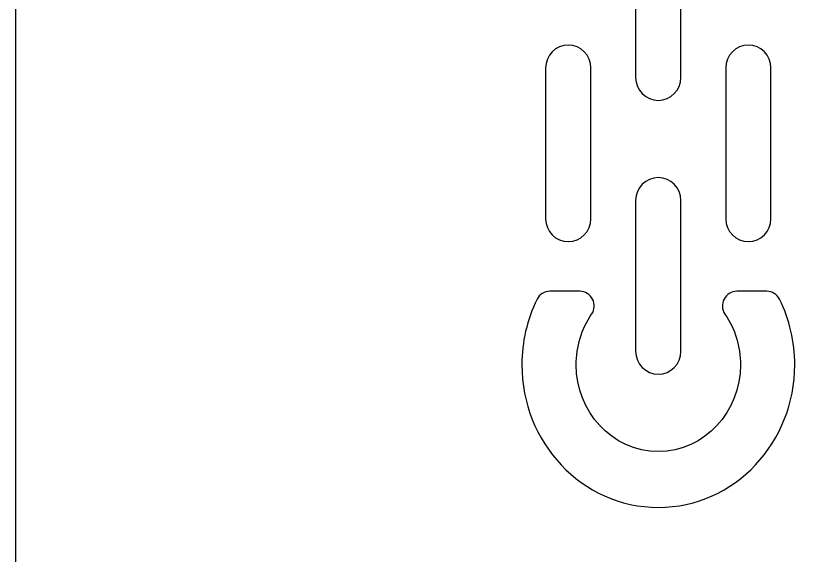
# Model space of a CAD drawing. Header units: millimetres. Extents: x -279 to 859, y -447 to 463.
# Drawn here: x 300 to 387.9, y 232 to 291.9 of the extents above; entities that cross this region are included whole.
import ezdxf

# ---------------------------------------------------------------- set-up
doc = ezdxf.new("R2010")
doc.units = ezdxf.units.MM
doc.header["$MEASUREMENT"] = 0
doc.layers.add('Layer 1', color=7, linetype='Continuous')

msp = doc.modelspace()

# ---------------------------------------------------------------- linework, layer by layer
at = {"layer": 'Layer 1', "color": 7}
for points, knots in [([(858.8, 463.286), (858.8, 463.286), (300, 463.286), (300, 463.286), (300, 463.286), (300, -430), (300, -430), (300, -430), (858.8, -430), (858.8, -430), (858.8, -430), (858.8, 463.286), (858.8, 463.286)], [0, 0, 0, 0, 0.25, 0.25, 0.25, 0.5, 0.5, 0.5, 0.75, 0.75, 0.75, 1, 1, 1, 1]), ([(371.314, 304.327), (372.699, 304.327), (373.829, 303.184), (373.829, 301.782), (373.829, 301.782), (373.829, 285.038), (373.829, 285.038), (373.829, 283.639), (372.699, 282.494), (371.314, 282.494), (369.931, 282.494), (368.8, 283.639), (368.8, 285.038), (368.8, 285.038), (368.8, 301.782), (368.8, 301.782), (368.8, 303.184), (369.931, 304.327), (371.314, 304.327)], [0, 0, 0, 0, 0.166667, 0.166667, 0.166667, 0.333333, 0.333333, 0.333333, 0.5, 0.5, 0.5, 0.666667, 0.666667, 0.666667, 0.833333, 0.833333, 0.833333, 1, 1, 1, 1]), ([(361.323, 288.637), (362.706, 288.637), (363.838, 287.493), (363.838, 286.093), (363.838, 286.093), (363.838, 269.349), (363.838, 269.349), (363.838, 267.948), (362.707, 266.804), (361.323, 266.804), (359.938, 266.804), (358.808, 267.948), (358.808, 269.349), (358.808, 269.349), (358.808, 286.093), (358.808, 286.093), (358.808, 287.492), (359.938, 288.637), (361.323, 288.637)], [0, 0, 0, 0, 0.166667, 0.166667, 0.166667, 0.333333, 0.333333, 0.333333, 0.5, 0.5, 0.5, 0.666667, 0.666667, 0.666667, 0.833333, 0.833333, 0.833333, 1, 1, 1, 1]), ([(381.307, 288.637), (382.691, 288.637), (383.821, 287.493), (383.821, 286.093), (383.821, 286.093), (383.821, 269.349), (383.821, 269.349), (383.821, 267.948), (382.691, 266.804), (381.307, 266.804), (379.923, 266.804), (378.793, 267.948), (378.793, 269.349), (378.793, 269.349), (378.793, 286.093), (378.793, 286.093), (378.793, 287.492), (379.923, 288.637), (381.307, 288.637)], [0, 0, 0, 0, 0.166667, 0.166667, 0.166667, 0.333333, 0.333333, 0.333333, 0.5, 0.5, 0.5, 0.666667, 0.666667, 0.666667, 0.833333, 0.833333, 0.833333, 1, 1, 1, 1]), ([(371.314, 273.922), (372.699, 273.922), (373.829, 272.778), (373.829, 271.377), (373.829, 271.377), (373.829, 254.632), (373.829, 254.632), (373.829, 253.234), (372.699, 252.09), (371.314, 252.09), (369.931, 252.09), (368.8, 253.234), (368.8, 254.632), (368.8, 254.632), (368.8, 271.377), (368.8, 271.377), (368.8, 272.778), (369.931, 273.922), (371.314, 273.922)], [0, 0, 0, 0, 0.166667, 0.166667, 0.166667, 0.333333, 0.333333, 0.333333, 0.5, 0.5, 0.5, 0.666667, 0.666667, 0.666667, 0.833333, 0.833333, 0.833333, 1, 1, 1, 1]), ([(384.775, 260.402), (385.894, 258.143), (386.464, 255.658), (386.464, 253.131), (386.464, 244.594), (379.873, 237.3), (371.314, 237.3), (362.756, 237.3), (356.165, 244.594), (356.165, 253.131), (356.165, 255.658), (356.735, 258.143), (357.854, 260.402), (358.131, 260.961), (358.66, 261.291), (359.279, 261.291), (359.279, 261.291), (362.605, 261.291), (362.605, 261.291), (363.214, 261.291), (363.735, 260.972), (364.017, 260.427), (364.299, 259.883), (364.262, 259.268), (363.916, 258.762), (362.782, 257.106), (362.193, 255.145), (362.193, 253.131), (362.193, 247.98), (366.126, 243.503), (371.314, 243.503), (376.504, 243.503), (380.436, 247.98), (380.436, 253.131), (380.436, 255.145), (379.849, 257.106), (378.714, 258.762), (378.367, 259.268), (378.33, 259.883), (378.612, 260.427), (378.894, 260.972), (379.415, 261.291), (380.023, 261.291), (380.023, 261.291), (383.35, 261.291), (383.35, 261.291), (383.969, 261.291), (384.498, 260.961), (384.775, 260.402)], [0, 0, 0, 0, 0.0625, 0.0625, 0.0625, 0.125, 0.125, 0.125, 0.1875, 0.1875, 0.1875, 0.25, 0.25, 0.25, 0.3125, 0.3125, 0.3125, 0.375, 0.375, 0.375, 0.4375, 0.4375, 0.4375, 0.5, 0.5, 0.5, 0.5625, 0.5625, 0.5625, 0.625, 0.625, 0.625, 0.6875, 0.6875, 0.6875, 0.75, 0.75, 0.75, 0.8125, 0.8125, 0.8125, 0.875, 0.875, 0.875, 0.9375, 0.9375, 0.9375, 1, 1, 1, 1])]:
    msp.add_open_spline(points, degree=3, knots=knots, dxfattribs=at)

doc.saveas('drawing.dxf')
